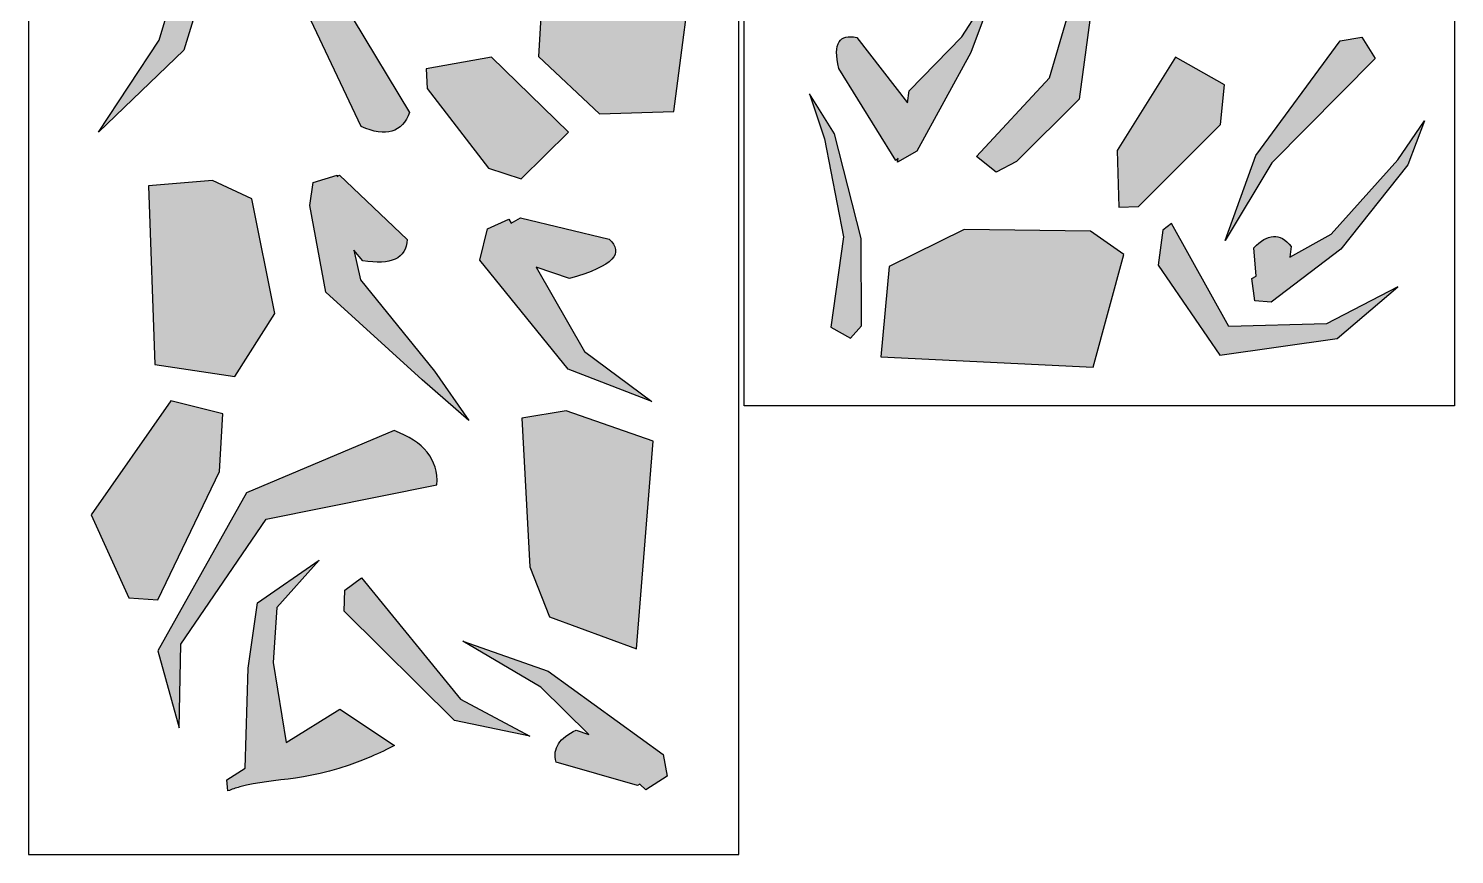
# Model space of a CAD drawing. Extents: x -33 to 44, y -91 to 85.
# Drawn here: x -32.7 to 43.6, y -90.9 to -46.7 of the extents above; entities that cross this region are included whole.
import ezdxf

# ---------------------------------------------------------------- set-up
doc = ezdxf.new("R2010")
doc.units = 0
doc.header["$MEASUREMENT"] = 0
for name, color, linetype in [('L1_RIGHT_LEG17', 7, 'CONTINUOUS'), ('L2_LEFT_LEG01', 7, 'CONTINUOUS'), ('L2_LEFT_LEG03', 7, 'CONTINUOUS'), ('L2_RIGHT_LEG04', 7, 'CONTINUOUS'), ('L2_RIGHT_LEG05', 7, 'CONTINUOUS'), ('L2_RIGHT_LEG08', 7, 'CONTINUOUS'), ('L2_RIGHT_LEG15', 7, 'CONTINUOUS'), ('L2_SCALE01', 7, 'CONTINUOUS'), ('L2_SCALE09', 7, 'CONTINUOUS'), ('L2_SCALE10', 7, 'CONTINUOUS'), ('L2_SCALE12', 7, 'CONTINUOUS'), ('L3_RIGHT_LEG07', 7, 'CONTINUOUS'), ('L3_RIGHT_LEG10', 7, 'CONTINUOUS'), ('L3_SCALE14', 7, 'CONTINUOUS'), ('L3_SCALE15', 7, 'CONTINUOUS'), ('L3_SCALE16', 7, 'CONTINUOUS'), ('L4_RIGHT_LEG05', 7, 'CONTINUOUS'), ('L4_RIGHT_LEG07', 7, 'CONTINUOUS'), ('L4_RIGHT_LEG08', 7, 'CONTINUOUS'), ('L4_RIGHT_LEG09', 7, 'CONTINUOUS'), ('L4_RIGHT_LEG12', 7, 'CONTINUOUS'), ('STOCK', 7, 'CONTINUOUS')]:
    doc.layers.add(name, color=color, linetype=linetype)

msp = doc.modelspace()

# ---------------------------------------------------------------- hatches: boundary and pattern name
at = {"layer": 'L1_RIGHT_LEG17'}
h = msp.add_hatch(color=1, dxfattribs=at)
h.dxf.hatch_style = 2
edge = h.paths.add_edge_path()
edge.add_spline(control_points=[(-21.982, -87.476), (-21.775, -87.395), (-21.567, -87.321), (-21.354, -87.262), (-19.433, -86.727), (-17.643, -87.064), (-14.331, -85.645), (-13.848, -85.438), (-13.439, -85.239), (-13.076, -85.052), (-13.076, -85.052), (-16.002, -83.097), (-16.002, -83.097), (-16.002, -83.097), (-18.872, -84.892), (-18.872, -84.892), (-18.872, -84.892), (-19.572, -80.604), (-19.572, -80.604), (-19.572, -80.604), (-19.37, -77.673), (-19.37, -77.673), (-19.37, -77.673), (-17.103, -75.127), (-17.103, -75.127), (-17.103, -75.127), (-20.401, -77.416), (-20.401, -77.416), (-20.401, -77.416), (-20.904, -80.91), (-20.904, -80.91), (-20.904, -80.91), (-21.058, -86.26), (-21.058, -86.26), (-21.058, -86.26), (-22.048, -86.879), (-22.048, -86.879), (-22.048, -86.879), (-21.982, -87.476), (-21.982, -87.476)], knot_values=[0, 0, 0, 0, 1, 1, 1, 2, 2, 2, 3, 3, 3, 4, 4, 4, 5, 5, 5, 6, 6, 6, 7, 7, 7, 8, 8, 8, 9, 9, 9, 10, 10, 10, 11, 11, 11, 12, 12, 12, 13, 13, 13, 13], degree=3, periodic=1)
at = {"layer": 'L2_LEFT_LEG01'}
h = msp.add_hatch(color=7, dxfattribs=at)
h.dxf.hatch_style = 2
edge = h.paths.add_edge_path()
edge.add_spline(control_points=[(-27.246, -32.217), (-27.246, -32.217), (-23.204, -39.07), (-23.204, -39.07), (-23.204, -39.07), (-25.664, -47.329), (-25.664, -47.329), (-25.664, -47.329), (-28.915, -52.249), (-28.915, -52.249), (-28.915, -52.249), (-24.346, -47.856), (-24.346, -47.856), (-24.346, -47.856), (-21.447, -38.455), (-21.447, -38.455), (-21.447, -38.455), (-23.907, -30.723), (-23.907, -30.723), (-25.213, -30.692), (-26.343, -31.144), (-27.246, -32.217)], knot_values=[0, 0, 0, 0, 1, 1, 1, 2, 2, 2, 3, 3, 3, 4, 4, 4, 5, 5, 5, 6, 6, 6, 7, 7, 7, 7], degree=3, periodic=1)
at = {"layer": 'L2_LEFT_LEG03'}
h = msp.add_hatch(color=7, dxfattribs=at)
h.dxf.hatch_style = 2
edge = h.paths.add_edge_path()
edge.add_spline(control_points=[(-14.859, -51.934), (-13.506, -52.546), (-12.671, -52.245), (-12.267, -51.187), (-12.267, -51.187), (-15.276, -46.201), (-15.276, -46.201), (-15.276, -46.201), (-9.938, -41.589), (-9.938, -41.589), (-9.938, -41.589), (-0.581, -39.282), (-0.581, -39.282), (-0.581, -39.282), (-10.334, -40.337), (-10.334, -40.337), (-10.334, -40.337), (-17.714, -45.916), (-17.714, -45.916), (-17.714, -45.916), (-14.859, -51.934), (-14.859, -51.934)], knot_values=[0, 0, 0, 0, 1, 1, 1, 2, 2, 2, 3, 3, 3, 4, 4, 4, 5, 5, 5, 6, 6, 6, 7, 7, 7, 7], degree=3, periodic=1)
at = {"layer": 'L2_RIGHT_LEG04'}
h = msp.add_hatch(color=7, dxfattribs=at)
h.dxf.hatch_style = 2
edge = h.paths.add_edge_path()
edge.add_spline(control_points=[(14.868, -53.266), (14.868, -53.266), (17.767, -47.973), (17.767, -47.973), (17.767, -47.973), (19.173, -44.195), (19.173, -44.195), (19.173, -44.195), (17.284, -47.138), (17.284, -47.138), (17.284, -47.138), (14.472, -50.037), (14.472, -50.037), (14.472, -50.037), (14.367, -50.664), (14.367, -50.664), (14.367, -50.664), (11.66, -47.182), (11.66, -47.182), (10.741, -46.973), (10.373, -47.464), (10.694, -48.829), (10.694, -48.829), (13.747, -53.749), (13.747, -53.749), (13.747, -53.749), (13.867, -53.645), (13.867, -53.645), (13.867, -53.645), (13.835, -53.837), (13.835, -53.837), (13.835, -53.837), (14.868, -53.266), (14.868, -53.266)], knot_values=[0, 0, 0, 0, 1, 1, 1, 2, 2, 2, 3, 3, 3, 4, 4, 4, 5, 5, 5, 6, 6, 6, 7, 7, 7, 8, 8, 8, 9, 9, 9, 10, 10, 10, 11, 11, 11, 11], degree=3, periodic=1)
at = {"layer": 'L2_RIGHT_LEG05'}
h = msp.add_hatch(color=7, dxfattribs=at)
h.dxf.hatch_style = 2
edge = h.paths.add_edge_path()
edge.add_spline(control_points=[(37.046, -57.696), (37.046, -57.696), (34.837, -58.93), (34.837, -58.93), (34.837, -58.93), (34.907, -58.364), (34.907, -58.364), (34.299, -57.574), (33.626, -57.68), (32.906, -58.422), (32.906, -58.422), (33.033, -59.938), (33.033, -59.938), (33.033, -59.938), (32.791, -60.073), (32.791, -60.073), (32.791, -60.073), (32.956, -61.265), (32.956, -61.265), (32.956, -61.265), (33.837, -61.337), (33.837, -61.337), (33.837, -61.337), (37.557, -58.506), (37.557, -58.506), (37.557, -58.506), (41.149, -53.98), (41.149, -53.98), (41.149, -53.98), (42.036, -51.628), (42.036, -51.628), (42.036, -51.628), (40.608, -53.729), (40.608, -53.729), (40.608, -53.729), (37.046, -57.696), (37.046, -57.696)], knot_values=[0, 0, 0, 0, 1, 1, 1, 2, 2, 2, 3, 3, 3, 4, 4, 4, 5, 5, 5, 6, 6, 6, 7, 7, 7, 8, 8, 8, 9, 9, 9, 10, 10, 10, 11, 11, 11, 12, 12, 12, 12], degree=3, periodic=1)
at = {"layer": 'L2_RIGHT_LEG08'}
h = msp.add_hatch(color=7, dxfattribs=at)
h.dxf.hatch_style = 2
edge = h.paths.add_edge_path()
edge.add_spline(control_points=[(-9.415, -79.458), (-9.415, -79.458), (-5.245, -81.93), (-5.245, -81.93), (-5.245, -81.93), (-2.666, -84.454), (-2.666, -84.454), (-2.666, -84.454), (-3.349, -84.222), (-3.349, -84.222), (-4.219, -84.636), (-4.641, -85.189), (-4.428, -85.936), (-4.428, -85.936), (-0.064, -87.194), (-0.064, -87.194), (-0.064, -87.194), (0.055, -87.117), (0.055, -87.117), (0.055, -87.117), (0.366, -87.422), (0.366, -87.422), (0.366, -87.422), (1.514, -86.688), (1.514, -86.688), (1.514, -86.688), (1.307, -85.536), (1.307, -85.536), (1.307, -85.536), (-4.856, -81.07), (-4.856, -81.07), (-4.856, -81.07), (-9.415, -79.458), (-9.415, -79.458)], knot_values=[0, 0, 0, 0, 1, 1, 1, 2, 2, 2, 3, 3, 3, 4, 4, 4, 5, 5, 5, 6, 6, 6, 7, 7, 7, 8, 8, 8, 9, 9, 9, 10, 10, 10, 11, 11, 11, 11], degree=3, periodic=1)
at = {"layer": 'L2_RIGHT_LEG15'}
h = msp.add_hatch(color=7, dxfattribs=at)
h.dxf.hatch_style = 2
edge = h.paths.add_edge_path()
edge.add_spline(control_points=[(-13.085, -68.202), (-11.511, -68.788), (-10.724, -69.743), (-10.8, -71.102), (-10.8, -71.102), (-19.938, -72.947), (-19.938, -72.947), (-19.938, -72.947), (-24.506, -79.624), (-24.506, -79.624), (-24.506, -79.624), (-24.594, -84.105), (-24.594, -84.105), (-24.594, -84.105), (-25.736, -79.975), (-25.736, -79.975), (-25.736, -79.975), (-20.992, -71.541), (-20.992, -71.541), (-20.992, -71.541), (-13.085, -68.202), (-13.085, -68.202)], knot_values=[0, 0, 0, 0, 1, 1, 1, 2, 2, 2, 3, 3, 3, 4, 4, 4, 5, 5, 5, 6, 6, 6, 7, 7, 7, 7], degree=3, periodic=1)
at = {"layer": 'L2_SCALE01'}
h = msp.add_hatch(color=7, dxfattribs=at)
h.dxf.hatch_style = 2
h.paths.add_polyline_path([(-19.474, -61.945), (-20.698, -55.809), (-22.804, -54.832), (-26.232, -55.116), (-25.89, -64.673), (-21.61, -65.309)])
at = {"layer": 'L2_SCALE09'}
h = msp.add_hatch(color=7, dxfattribs=at)
h.dxf.hatch_style = 2
h.paths.add_polyline_path([(31.124, -51.824), (31.343, -49.716), (28.708, -48.222), (25.589, -53.23), (25.677, -56.261), (26.731, -56.217)])
at = {"layer": 'L2_SCALE10'}
h = msp.add_hatch(color=7, dxfattribs=at)
h.dxf.hatch_style = 2
h.paths.add_polyline_path([(-8.047, -54.161), (-6.288, -54.736), (-3.764, -52.242), (-7.878, -48.227), (-11.383, -48.845), (-11.329, -49.9)])
at = {"layer": 'L2_SCALE12'}
h = msp.add_hatch(color=7, dxfattribs=at)
h.dxf.hatch_style = 2
h.paths.add_polyline_path([(-22.427, -70.397), (-22.263, -67.314), (-25.039, -66.606), (-29.307, -72.705), (-27.288, -77.152), (-25.739, -77.254)])
at = {"layer": 'L3_RIGHT_LEG07'}
h = msp.add_hatch(color=7, dxfattribs=at)
h.dxf.hatch_style = 2
edge = h.paths.add_edge_path()
edge.add_spline(control_points=[(-11.598, -65.483), (-11.598, -65.483), (-9.094, -67.657), (-9.094, -67.657), (-9.094, -67.657), (-10.94, -65.021), (-10.94, -65.021), (-10.94, -65.021), (-14.893, -60.145), (-14.893, -60.145), (-14.893, -60.145), (-15.25, -58.55), (-15.25, -58.55), (-15.25, -58.55), (-14.762, -59.124), (-14.762, -59.124), (-13.275, -59.357), (-12.425, -59.027), (-12.393, -57.975), (-12.393, -57.975), (-16.014, -54.544), (-16.014, -54.544), (-16.014, -54.544), (-16.131, -54.608), (-16.131, -54.608), (-16.131, -54.608), (-16.145, -54.544), (-16.145, -54.544), (-16.145, -54.544), (-17.43, -54.939), (-17.43, -54.939), (-17.43, -54.939), (-17.595, -56.158), (-17.595, -56.158), (-17.595, -56.158), (-16.738, -60.804), (-16.738, -60.804), (-16.738, -60.804), (-11.598, -65.483), (-11.598, -65.483)], knot_values=[0, 0, 0, 0, 1, 1, 1, 2, 2, 2, 3, 3, 3, 4, 4, 4, 5, 5, 5, 6, 6, 6, 7, 7, 7, 8, 8, 8, 9, 9, 9, 10, 10, 10, 11, 11, 11, 12, 12, 12, 13, 13, 13, 13], degree=3, periodic=1)
at = {"layer": 'L3_RIGHT_LEG10'}
h = msp.add_hatch(color=7, dxfattribs=at)
h.dxf.hatch_style = 2
edge = h.paths.add_edge_path()
edge.add_spline(control_points=[(0.692, -66.652), (0.692, -66.652), (-2.912, -63.981), (-2.912, -63.981), (-2.912, -63.981), (-5.486, -59.465), (-5.486, -59.465), (-5.486, -59.465), (-3.706, -60.064), (-3.706, -60.064), (-1.306, -59.401), (-0.785, -58.696), (-1.588, -57.966), (-1.588, -57.966), (-6.336, -56.828), (-6.336, -56.828), (-6.336, -56.828), (-6.832, -57.104), (-6.832, -57.104), (-6.832, -57.104), (-6.954, -56.89), (-6.954, -56.89), (-6.954, -56.89), (-8.089, -57.408), (-8.089, -57.408), (-8.089, -57.408), (-8.5, -59.087), (-8.5, -59.087), (-8.5, -59.087), (-3.787, -64.91), (-3.787, -64.91), (-3.787, -64.91), (0.692, -66.652), (0.692, -66.652)], knot_values=[0, 0, 0, 0, 1, 1, 1, 2, 2, 2, 3, 3, 3, 4, 4, 4, 5, 5, 5, 6, 6, 6, 7, 7, 7, 8, 8, 8, 9, 9, 9, 10, 10, 10, 11, 11, 11, 11], degree=3, periodic=1)
at = {"layer": 'L3_SCALE14'}
h = msp.add_hatch(color=7, dxfattribs=at)
h.dxf.hatch_style = 2
h.paths.add_polyline_path([(-5.827, -75.485), (-4.773, -78.165), (-0.116, -79.878), (0.762, -68.764), (-3.894, -67.138), (-6.267, -67.534)])
at = {"layer": 'L3_SCALE15'}
h = msp.add_hatch(color=7, dxfattribs=at)
h.dxf.hatch_style = 2
h.paths.add_polyline_path([(17.401, -57.455), (13.397, -59.419), (12.94, -64.266), (24.31, -64.805), (25.946, -58.776), (24.173, -57.54)])
at = {"layer": 'L3_SCALE16'}
h = msp.add_hatch(color=7, dxfattribs=at)
h.dxf.hatch_style = 2
h.paths.add_polyline_path([(-5.37, -48.192), (-2.106, -51.256), (1.869, -51.136), (3.025, -42.238), (-2.699, -40.778), (-5.053, -42.709)])
at = {"layer": 'L4_RIGHT_LEG05'}
h = msp.add_hatch(color=7, dxfattribs=at)
h.dxf.hatch_style = 2
h.paths.add_polyline_path([(10.272, -62.667), (11.32, -63.256), (11.91, -62.597), (11.9, -57.922), (10.462, -52.326), (9.124, -50.198), (9.935, -52.605), (10.946, -57.84)])
at = {"layer": 'L4_RIGHT_LEG07'}
h = msp.add_hatch(color=7, dxfattribs=at)
h.dxf.hatch_style = 2
h.paths.add_polyline_path([(21.965, -49.331), (23.739, -43.309), (24.864, -40.295), (24.493, -43.59), (23.554, -50.477), (20.214, -53.817), (19.116, -54.372), (18.062, -53.538)])
at = {"layer": 'L4_RIGHT_LEG08'}
h = msp.add_hatch(color=7, dxfattribs=at)
h.dxf.hatch_style = 2
h.paths.add_polyline_path([(31.365, -58.028), (33.012, -53.482), (37.526, -47.353), (38.679, -47.156), (39.404, -48.309), (33.869, -53.877)])
at = {"layer": 'L4_RIGHT_LEG09'}
h = msp.add_hatch(color=7, dxfattribs=at)
h.dxf.hatch_style = 2
h.paths.add_polyline_path([(-9.544, -82.561), (-5.839, -84.549), (-9.856, -83.706), (-15.758, -77.855), (-15.734, -76.746), (-14.834, -76.079)])
at = {"layer": 'L4_RIGHT_LEG12'}
h = msp.add_hatch(color=7, dxfattribs=at)
h.dxf.hatch_style = 2
h.paths.add_polyline_path([(27.78, -59.354), (31.08, -64.164), (37.362, -63.286), (40.613, -60.518), (36.791, -62.495), (31.563, -62.627), (28.505, -57.13), (28.044, -57.476)])

# ---------------------------------------------------------------- linework, layer by layer
at = {"layer": 'L1_RIGHT_LEG17', "color": 7}
msp.add_open_spline([(-21.982, -87.476), (-21.775, -87.395), (-21.567, -87.321), (-21.354, -87.262), (-19.433, -86.727), (-17.643, -87.064), (-14.331, -85.645), (-13.848, -85.438), (-13.439, -85.239), (-13.076, -85.052), (-13.076, -85.052), (-16.002, -83.097), (-16.002, -83.097), (-16.002, -83.097), (-18.872, -84.892), (-18.872, -84.892), (-18.872, -84.892), (-19.572, -80.604), (-19.572, -80.604), (-19.572, -80.604), (-19.37, -77.673), (-19.37, -77.673), (-19.37, -77.673), (-17.103, -75.127), (-17.103, -75.127), (-17.103, -75.127), (-20.401, -77.416), (-20.401, -77.416), (-20.401, -77.416), (-20.904, -80.91), (-20.904, -80.91), (-20.904, -80.91), (-21.058, -86.26), (-21.058, -86.26), (-21.058, -86.26), (-22.048, -86.879), (-22.048, -86.879), (-22.048, -86.879), (-21.982, -87.476), (-21.982, -87.476)], degree=3, knots=[0, 0, 0, 0, 1, 1, 1, 2, 2, 2, 3, 3, 3, 4, 4, 4, 5, 5, 5, 6, 6, 6, 7, 7, 7, 8, 8, 8, 9, 9, 9, 10, 10, 10, 11, 11, 11, 12, 12, 12, 13, 13, 13, 13], dxfattribs=at)
at = {"layer": 'L2_LEFT_LEG01'}
msp.add_open_spline([(-27.246, -32.217), (-27.246, -32.217), (-23.204, -39.07), (-23.204, -39.07), (-23.204, -39.07), (-25.664, -47.329), (-25.664, -47.329), (-25.664, -47.329), (-28.915, -52.249), (-28.915, -52.249), (-28.915, -52.249), (-24.346, -47.856), (-24.346, -47.856), (-24.346, -47.856), (-21.447, -38.455), (-21.447, -38.455), (-21.447, -38.455), (-23.907, -30.723), (-23.907, -30.723), (-25.213, -30.692), (-26.343, -31.144), (-27.246, -32.217)], degree=3, knots=[0, 0, 0, 0, 1, 1, 1, 2, 2, 2, 3, 3, 3, 4, 4, 4, 5, 5, 5, 6, 6, 6, 7, 7, 7, 7], dxfattribs=at)
at = {"layer": 'L2_LEFT_LEG03'}
msp.add_open_spline([(-14.859, -51.934), (-13.506, -52.546), (-12.671, -52.245), (-12.267, -51.187), (-12.267, -51.187), (-15.276, -46.201), (-15.276, -46.201), (-15.276, -46.201), (-9.938, -41.589), (-9.938, -41.589), (-9.938, -41.589), (-0.581, -39.282), (-0.581, -39.282), (-0.581, -39.282), (-10.334, -40.337), (-10.334, -40.337), (-10.334, -40.337), (-17.714, -45.916), (-17.714, -45.916), (-17.714, -45.916), (-14.859, -51.934), (-14.859, -51.934)], degree=3, knots=[0, 0, 0, 0, 1, 1, 1, 2, 2, 2, 3, 3, 3, 4, 4, 4, 5, 5, 5, 6, 6, 6, 7, 7, 7, 7], dxfattribs=at)
at = {"layer": 'L2_RIGHT_LEG04'}
msp.add_open_spline([(14.868, -53.266), (14.868, -53.266), (17.767, -47.973), (17.767, -47.973), (17.767, -47.973), (19.173, -44.195), (19.173, -44.195), (19.173, -44.195), (17.284, -47.138), (17.284, -47.138), (17.284, -47.138), (14.472, -50.037), (14.472, -50.037), (14.472, -50.037), (14.367, -50.664), (14.367, -50.664), (14.367, -50.664), (11.66, -47.182), (11.66, -47.182), (10.741, -46.973), (10.373, -47.464), (10.694, -48.829), (10.694, -48.829), (13.747, -53.749), (13.747, -53.749), (13.747, -53.749), (13.867, -53.645), (13.867, -53.645), (13.867, -53.645), (13.835, -53.837), (13.835, -53.837), (13.835, -53.837), (14.868, -53.266), (14.868, -53.266)], degree=3, knots=[0, 0, 0, 0, 1, 1, 1, 2, 2, 2, 3, 3, 3, 4, 4, 4, 5, 5, 5, 6, 6, 6, 7, 7, 7, 8, 8, 8, 9, 9, 9, 10, 10, 10, 11, 11, 11, 11], dxfattribs=at)
at = {"layer": 'L2_RIGHT_LEG05'}
msp.add_open_spline([(37.046, -57.696), (37.046, -57.696), (34.837, -58.93), (34.837, -58.93), (34.837, -58.93), (34.907, -58.364), (34.907, -58.364), (34.299, -57.574), (33.626, -57.68), (32.906, -58.422), (32.906, -58.422), (33.033, -59.938), (33.033, -59.938), (33.033, -59.938), (32.791, -60.073), (32.791, -60.073), (32.791, -60.073), (32.956, -61.265), (32.956, -61.265), (32.956, -61.265), (33.837, -61.337), (33.837, -61.337), (33.837, -61.337), (37.557, -58.506), (37.557, -58.506), (37.557, -58.506), (41.149, -53.98), (41.149, -53.98), (41.149, -53.98), (42.036, -51.628), (42.036, -51.628), (42.036, -51.628), (40.608, -53.729), (40.608, -53.729), (40.608, -53.729), (37.046, -57.696), (37.046, -57.696)], degree=3, knots=[0, 0, 0, 0, 1, 1, 1, 2, 2, 2, 3, 3, 3, 4, 4, 4, 5, 5, 5, 6, 6, 6, 7, 7, 7, 8, 8, 8, 9, 9, 9, 10, 10, 10, 11, 11, 11, 12, 12, 12, 12], dxfattribs=at)
at = {"layer": 'L2_RIGHT_LEG08'}
msp.add_open_spline([(-9.415, -79.458), (-9.415, -79.458), (-5.245, -81.93), (-5.245, -81.93), (-5.245, -81.93), (-2.666, -84.454), (-2.666, -84.454), (-2.666, -84.454), (-3.349, -84.222), (-3.349, -84.222), (-4.219, -84.636), (-4.641, -85.189), (-4.428, -85.936), (-4.428, -85.936), (-0.064, -87.194), (-0.064, -87.194), (-0.064, -87.194), (0.055, -87.117), (0.055, -87.117), (0.055, -87.117), (0.366, -87.422), (0.366, -87.422), (0.366, -87.422), (1.514, -86.688), (1.514, -86.688), (1.514, -86.688), (1.307, -85.536), (1.307, -85.536), (1.307, -85.536), (-4.856, -81.07), (-4.856, -81.07), (-4.856, -81.07), (-9.415, -79.458), (-9.415, -79.458)], degree=3, knots=[0, 0, 0, 0, 1, 1, 1, 2, 2, 2, 3, 3, 3, 4, 4, 4, 5, 5, 5, 6, 6, 6, 7, 7, 7, 8, 8, 8, 9, 9, 9, 10, 10, 10, 11, 11, 11, 11], dxfattribs=at)
at = {"layer": 'L2_RIGHT_LEG15'}
msp.add_open_spline([(-13.085, -68.202), (-11.511, -68.788), (-10.724, -69.743), (-10.8, -71.102), (-10.8, -71.102), (-19.938, -72.947), (-19.938, -72.947), (-19.938, -72.947), (-24.506, -79.624), (-24.506, -79.624), (-24.506, -79.624), (-24.594, -84.105), (-24.594, -84.105), (-24.594, -84.105), (-25.736, -79.975), (-25.736, -79.975), (-25.736, -79.975), (-20.992, -71.541), (-20.992, -71.541), (-20.992, -71.541), (-13.085, -68.202), (-13.085, -68.202)], degree=3, knots=[0, 0, 0, 0, 1, 1, 1, 2, 2, 2, 3, 3, 3, 4, 4, 4, 5, 5, 5, 6, 6, 6, 7, 7, 7, 7], dxfattribs=at)
at = {"layer": 'L2_SCALE01'}
msp.add_lwpolyline([(-19.474, -61.945), (-20.698, -55.809), (-22.804, -54.832), (-26.232, -55.116), (-25.89, -64.673), (-21.61, -65.309), (-19.474, -61.945)], dxfattribs=at)
at = {"layer": 'L2_SCALE09'}
msp.add_lwpolyline([(31.124, -51.824), (31.343, -49.716), (28.708, -48.222), (25.589, -53.23), (25.677, -56.261), (26.731, -56.217), (31.124, -51.824)], dxfattribs=at)
at = {"layer": 'L2_SCALE10'}
msp.add_lwpolyline([(-8.047, -54.161), (-6.288, -54.736), (-3.764, -52.242), (-7.878, -48.227), (-11.383, -48.845), (-11.329, -49.9), (-8.047, -54.161)], dxfattribs=at)
at = {"layer": 'L2_SCALE12'}
msp.add_lwpolyline([(-22.427, -70.397), (-22.263, -67.314), (-25.039, -66.606), (-29.307, -72.705), (-27.288, -77.152), (-25.739, -77.254), (-22.427, -70.397)], dxfattribs=at)
at = {"layer": 'L3_RIGHT_LEG07'}
msp.add_open_spline([(-11.598, -65.483), (-11.598, -65.483), (-9.094, -67.657), (-9.094, -67.657), (-9.094, -67.657), (-10.94, -65.021), (-10.94, -65.021), (-10.94, -65.021), (-14.893, -60.145), (-14.893, -60.145), (-14.893, -60.145), (-15.25, -58.55), (-15.25, -58.55), (-15.25, -58.55), (-14.762, -59.124), (-14.762, -59.124), (-13.275, -59.357), (-12.425, -59.027), (-12.393, -57.975), (-12.393, -57.975), (-16.014, -54.544), (-16.014, -54.544), (-16.014, -54.544), (-16.131, -54.608), (-16.131, -54.608), (-16.131, -54.608), (-16.145, -54.544), (-16.145, -54.544), (-16.145, -54.544), (-17.43, -54.939), (-17.43, -54.939), (-17.43, -54.939), (-17.595, -56.158), (-17.595, -56.158), (-17.595, -56.158), (-16.738, -60.804), (-16.738, -60.804), (-16.738, -60.804), (-11.598, -65.483), (-11.598, -65.483)], degree=3, knots=[0, 0, 0, 0, 1, 1, 1, 2, 2, 2, 3, 3, 3, 4, 4, 4, 5, 5, 5, 6, 6, 6, 7, 7, 7, 8, 8, 8, 9, 9, 9, 10, 10, 10, 11, 11, 11, 12, 12, 12, 13, 13, 13, 13], dxfattribs=at)
at = {"layer": 'L3_RIGHT_LEG10'}
msp.add_open_spline([(0.692, -66.652), (0.692, -66.652), (-2.912, -63.981), (-2.912, -63.981), (-2.912, -63.981), (-5.486, -59.465), (-5.486, -59.465), (-5.486, -59.465), (-3.706, -60.064), (-3.706, -60.064), (-1.306, -59.401), (-0.785, -58.696), (-1.588, -57.966), (-1.588, -57.966), (-6.336, -56.828), (-6.336, -56.828), (-6.336, -56.828), (-6.832, -57.104), (-6.832, -57.104), (-6.832, -57.104), (-6.954, -56.89), (-6.954, -56.89), (-6.954, -56.89), (-8.089, -57.408), (-8.089, -57.408), (-8.089, -57.408), (-8.5, -59.087), (-8.5, -59.087), (-8.5, -59.087), (-3.787, -64.91), (-3.787, -64.91), (-3.787, -64.91), (0.692, -66.652), (0.692, -66.652)], degree=3, knots=[0, 0, 0, 0, 1, 1, 1, 2, 2, 2, 3, 3, 3, 4, 4, 4, 5, 5, 5, 6, 6, 6, 7, 7, 7, 8, 8, 8, 9, 9, 9, 10, 10, 10, 11, 11, 11, 11], dxfattribs=at)
at = {"layer": 'L3_SCALE14'}
msp.add_lwpolyline([(-5.827, -75.485), (-4.773, -78.165), (-0.116, -79.878), (0.762, -68.764), (-3.894, -67.138), (-6.267, -67.534), (-5.827, -75.485)], dxfattribs=at)
at = {"layer": 'L3_SCALE15'}
msp.add_lwpolyline([(17.401, -57.455), (13.397, -59.419), (12.94, -64.266), (24.31, -64.805), (25.946, -58.776), (24.173, -57.54), (17.401, -57.455)], dxfattribs=at)
at = {"layer": 'L3_SCALE16'}
msp.add_lwpolyline([(-5.37, -48.192), (-2.106, -51.256), (1.869, -51.136), (3.025, -42.238), (-2.699, -40.778), (-5.053, -42.709), (-5.37, -48.192)], dxfattribs=at)
at = {"layer": 'L4_RIGHT_LEG05'}
msp.add_lwpolyline([(10.272, -62.667), (11.32, -63.256), (11.91, -62.597), (11.9, -57.922), (10.462, -52.326), (9.124, -50.198), (9.935, -52.605), (10.946, -57.84), (10.272, -62.667)], dxfattribs=at)
at = {"layer": 'L4_RIGHT_LEG07'}
msp.add_lwpolyline([(21.965, -49.331), (23.739, -43.309), (24.864, -40.295), (24.493, -43.59), (23.554, -50.477), (20.214, -53.817), (19.116, -54.372), (18.062, -53.538), (21.965, -49.331)], dxfattribs=at)
at = {"layer": 'L4_RIGHT_LEG08'}
msp.add_lwpolyline([(31.365, -58.028), (33.012, -53.482), (37.526, -47.353), (38.679, -47.156), (39.404, -48.309), (33.869, -53.877), (31.365, -58.028)], dxfattribs=at)
at = {"layer": 'L4_RIGHT_LEG09'}
msp.add_lwpolyline([(-9.544, -82.561), (-5.839, -84.549), (-9.856, -83.706), (-15.758, -77.855), (-15.734, -76.746), (-14.834, -76.079), (-9.544, -82.561)], dxfattribs=at)
at = {"layer": 'L4_RIGHT_LEG12'}
msp.add_lwpolyline([(27.78, -59.354), (31.08, -64.164), (37.362, -63.286), (40.613, -60.518), (36.791, -62.495), (31.563, -62.627), (28.505, -57.13), (28.044, -57.476), (27.78, -59.354)], dxfattribs=at)
at = {"layer": 'STOCK', "color": 7}
for points in [[(-32.653, -90.875), (5.347, -90.875), (5.347, -2.875), (-32.653, -2.875), (-32.653, -90.875)], [(43.639, -66.875), (5.639, -66.875), (5.639, -2.875), (43.639, -2.875), (43.639, -66.875)]]:
    msp.add_lwpolyline(points, dxfattribs=at)

doc.saveas('drawing.dxf')
